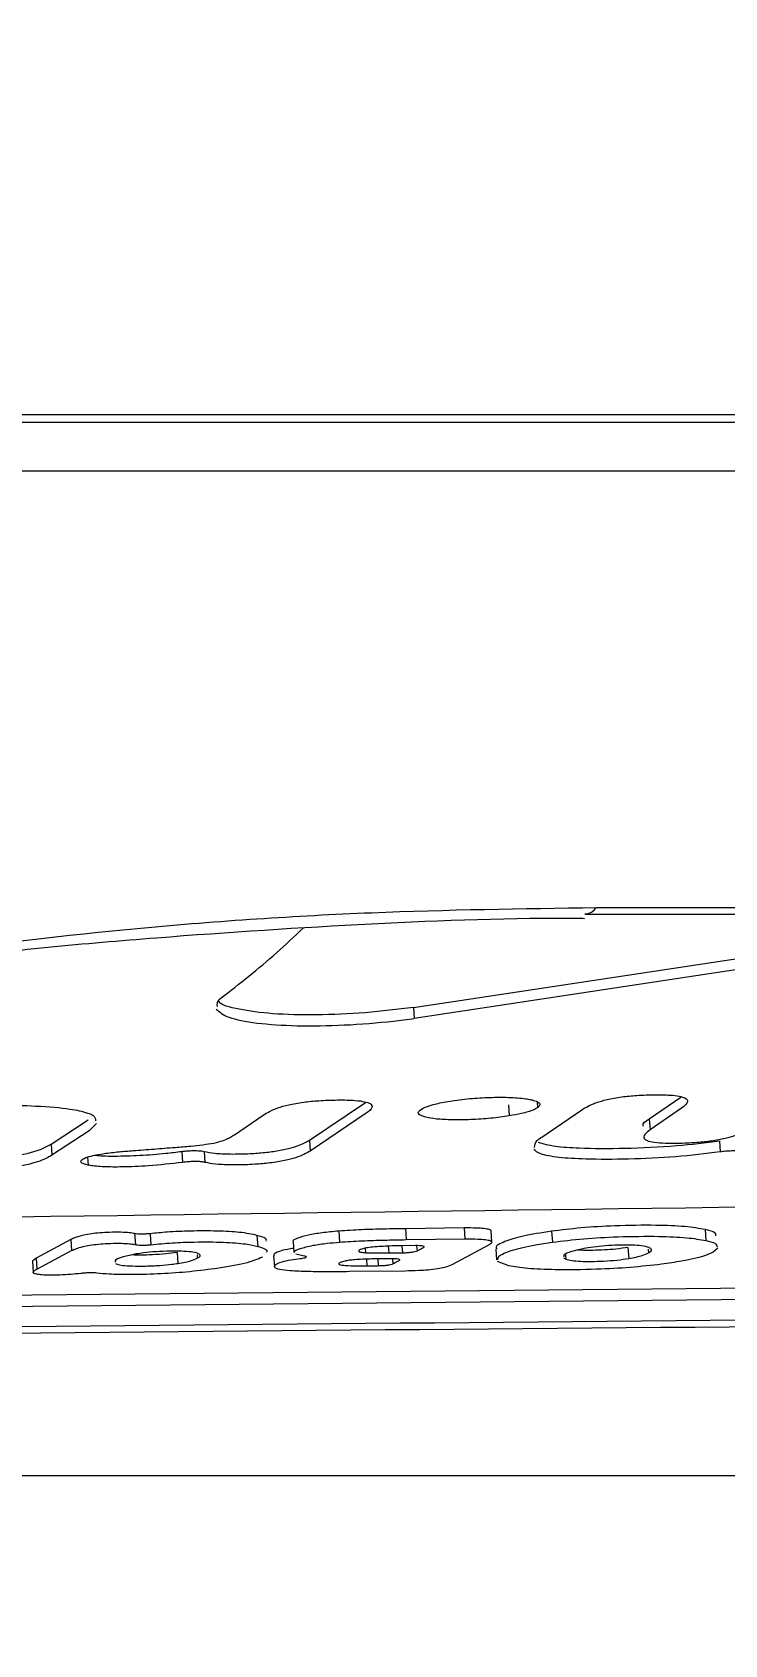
# Model space of a CAD drawing. Header units: millimetres. Extents: x -7735 to 7893, y -6545 to 6034.
# Drawn here: x 4696.47 to 4708.72, y -118.87 to -90.34 of the extents above; entities that cross this region are included whole.
import ezdxf

# ---------------------------------------------------------------- set-up
doc = ezdxf.new("R2010")
doc.units = ezdxf.units.MM
for name, color, linetype in [('DIKOM_ОБЪЕКТ', 7, 'Continuous'), ('DIKOM_РАЗМЕР_ЗОНА', 7, 'Continuous'), ('DIKOM_РАЗМЕР_ОБЪЕКТА', 7, 'Continuous')]:
    doc.layers.add(name, color=color, linetype=linetype)
doc.styles.add('style1', font='arial.ttf', dxfattribs={"width": 0.8})
doc.dimstyles.new('1-50', dxfattribs={"dimtxt": 300, "dimasz": 200, "dimexe": 100, "dimexo": 0, "dimgap": 100, "dimtad": 1, "dimtxsty": 'style1', "dimcen": 200, "dimclrd": 7, "dimclre": 7, "dimclrt": 7, "dimadec": 1, "dimazin": 2, "dimtfac": 1, "dimtmove": 0, "dimatfit": 2, "dimfxl": 0, "dimlwd": 25, "dimlwe": 18, "dimarcsym": 0})

# ---------------------------------------------------------------- blocks, each defined once
blk = doc.blocks.new('*D0')
at = {"layer": 'Defpoints', "color": 0, "transparency": 16777216}
for p in [(5893.216, 882.098), (-4595.736, 266.125), (5893.216, -5840.173)]:
    blk.add_point(p, dxfattribs=at)
at = {"layer": 'DIKOM_РАЗМЕР_ОБЪЕКТА', "color": 7, "lineweight": 18, "transparency": 16777216}
for p, q in [((5893.216, 882.098), (5893.216, -5940.173)), ((-4595.736, 266.125), (-4595.736, -5940.173))]:
    blk.add_line(p, q, dxfattribs=at)
at = {"layer": 'DIKOM_РАЗМЕР_ОБЪЕКТА', "color": 7, "lineweight": 25, "transparency": 16777216}
blk.add_line((-4395.736, -5840.173), (5693.216, -5840.173), dxfattribs=at)
at = {"layer": 'DIKOM_РАЗМЕР_ОБЪЕКТА', "color": 7, "transparency": 16777216}
for points in [[(-4395.736, -5806.84), (-4395.736, -5873.507), (-4595.736, -5840.173)], [(5693.216, -5806.84), (5693.216, -5873.507), (5893.216, -5840.173)]]:
    blk.add_solid(points, dxfattribs=at)
at = {"layer": 'DIKOM_РАЗМЕР_ОБЪЕКТА', "color": 7, "transparency": 16777216, "insert": (648.74, -5587.002), "char_height": 300, "attachment_point": 5, "style": 'style1'}
blk.add_mtext('10450', dxfattribs=at)
blk = doc.blocks.new('*D3')
at = {"layer": 'Defpoints', "color": 0, "transparency": 16777216}
for p in [(-6112.558, 266.125), (7893.216, 266.125), (7893.216, -6445.106)]:
    blk.add_point(p, dxfattribs=at)
at = {"layer": 'DIKOM_РАЗМЕР_ЗОНА', "color": 7, "lineweight": 18, "transparency": 16777216}
for p, q in [((-6112.558, 266.125), (-6112.558, -6545.106)), ((7893.216, 266.125), (7893.216, -6545.106))]:
    blk.add_line(p, q, dxfattribs=at)
at = {"layer": 'DIKOM_РАЗМЕР_ЗОНА', "color": 7, "lineweight": 25, "transparency": 16777216}
blk.add_line((-5912.558, -6445.106), (7693.216, -6445.106), dxfattribs=at)
at = {"layer": 'DIKOM_РАЗМЕР_ЗОНА', "color": 7, "transparency": 16777216}
for points in [[(-5912.558, -6411.773), (-5912.558, -6478.44), (-6112.558, -6445.106)], [(7693.216, -6411.773), (7693.216, -6478.44), (7893.216, -6445.106)]]:
    blk.add_solid(points, dxfattribs=at)
at = {"layer": 'DIKOM_РАЗМЕР_ЗОНА', "color": 7, "transparency": 16777216, "insert": (890.329, -6191.832), "char_height": 300, "attachment_point": 5, "style": 'style1'}
blk.add_mtext('13950', dxfattribs=at)

msp = doc.modelspace()

# ---------------------------------------------------------------- linework, layer by layer
at = {"layer": 'DIKOM_ОБЪЕКТ', "color": 7, "linetype": 'Continuous', "lineweight": 15}
for p, q in [((4659.227, -97.238), (4936.9, -97.238)), ((4659.485, -97.103), (4936.9, -97.103)), ((4936.899, -98.106), (4658.591, -98.106)), ((4706.448, -105.826), (4723.979, -105.826)), ((4703.212, -107.593), (4713.067, -106.109)), ((4706.253, -105.941), (4723.797, -105.941)), ((4713.081, -106.303), (4703.226, -107.787)), ((4703.212, -107.593), (4703.226, -107.787)), ((4707.386, -109.566), (4707.943, -109.184)), ((4700.043, -109.845), (4700.555, -109.497)), ((4701.371, -109.94), (4702.363, -109.273)), ((4702.377, -109.467), (4701.385, -110.134)), ((4704.891, -109.319), (4704.905, -109.512)), ((4705.401, -109.26), (4705.409, -109.367)), ((4705.481, -109.888), (4706.189, -109.405)), ((4707.957, -109.378), (4707.399, -109.76)), ((4696.802, -110.015), (4697.457, -109.581)), ((4697.472, -109.775), (4696.815, -110.209)), ((4697.602, -109.647), (4697.472, -109.775)), ((4707.386, -109.566), (4707.399, -109.76)), ((4696.802, -110.015), (4696.815, -110.209)), ((4701.371, -109.94), (4701.385, -110.134)), ((4708.625, -109.955), (4708.639, -110.149)), ((4697.445, -110.242), (4697.455, -110.383)), ((4699.111, -110.141), (4699.125, -110.335)), ((4699.509, -110.14), (4699.522, -110.334)), ((4704.108, -111.495), (4703.069, -111.508)), ((4703.069, -111.508), (4703.083, -111.702)), ((4704.108, -111.495), (4704.122, -111.69)), ((4708.374, -111.523), (4708.388, -111.717)), ((4697.149, -111.701), (4696.533, -112.028)), ((4697.149, -111.701), (4697.163, -111.895)), ((4698.277, -111.595), (4698.291, -111.79)), ((4698.553, -111.596), (4698.567, -111.791)), ((4700.443, -111.626), (4700.457, -111.821)), ((4701.081, -111.736), (4701.095, -111.93)), ((4701.889, -111.551), (4701.902, -111.746)), ((4702.766, -111.817), (4702.775, -111.937)), ((4703.249, -111.807), (4703.008, -111.81)), ((4703.008, -111.81), (4703.017, -111.934)), ((4703.083, -111.702), (4704.122, -111.69)), ((4703.268, -111.807), (4703.275, -111.901)), ((4704.552, -111.792), (4703.89, -112.148)), ((4704.6, -111.745), (4704.586, -111.55)), ((4705.656, -111.553), (4705.67, -111.747)), ((4696.469, -112.085), (4696.483, -112.28)), ((4696.533, -112.028), (4696.472, -112.085)), ((4696.533, -112.028), (4696.547, -112.222)), ((4696.547, -112.222), (4697.163, -111.895)), ((4699.028, -111.927), (4699.042, -112.122)), ((4699.383, -111.971), (4699.387, -112.031)), ((4700.736, -111.985), (4700.75, -112.18)), ((4701.278, -111.992), (4701.132, -111.96)), ((4702.356, -111.854), (4702.362, -111.933)), ((4702.378, -112.047), (4702.386, -112.165)), ((4702.82, -112.039), (4702.579, -112.042)), ((4702.579, -112.042), (4702.588, -112.162)), ((4702.775, -111.937), (4703.017, -111.934)), ((4702.839, -112.039), (4702.846, -112.131)), ((4702.966, -112.056), (4702.967, -112.067)), ((4703.395, -111.825), (4703.396, -111.836)), ((4704.669, -111.865), (4704.684, -112.06)), ((4704.897, -112.166), (4704.698, -112.089)), ((4705.869, -112.026), (4705.907, -112.047)), ((4705.902, -111.972), (4705.907, -112.047)), ((4707.008, -111.84), (4707.022, -112.035)), ((4707.365, -111.869), (4707.37, -111.937)), ((4708.6, -111.854), (4708.516, -111.923)), ((4697.938, -112.122), (4697.967, -112.135)), ((4703.064, -112.257), (4702.074, -112.268)), ((4702.386, -112.165), (4702.588, -112.162)), ((4660.843, -115.875), (4898.889, -115.875))]:
    msp.add_line(p, q, dxfattribs=at)
at = {"layer": 'DIKOM_ОБЪЕКТ', "color": 7, "linetype": 'Continuous', "lineweight": 15, "flags": 128}
msp.add_lwpolyline([(4694.9, -110.159), (4694.9, -110.159), (4694.941, -110.205), (4695.079, -110.241), (4695.282, -110.257), (4695.596, -110.258), (4695.95, -110.239), (4696.183, -110.212), (4696.377, -110.176), (4696.613, -110.108), (4696.802, -110.015), (4696.802, -110.015)], dxfattribs=at)
at = {"layer": 'DIKOM_ОБЪЕКТ', "color": 7, "linetype": 'Continuous', "lineweight": 15}
msp.add_arc((4706.238, -105.69), 0.25, 271.8126, 327.1392, dxfattribs=at)
for points, knots in [([(4659.485, 629.354), (4661.513, 627.016), (4667.017, 620.672), (4675.714, 609.372), (4685.449, 595.203), (4694.771, 579.964), (4703.645, 563.748), (4712.027, 546.623), (4719.886, 528.637), (4727.198, 509.801), (4733.963, 490.165), (4740.163, 469.796), (4745.772, 448.79), (4750.761, 427.245), (4755.111, 405.221), (4758.8, 382.748), (4761.836, 359.872), (4764.214, 336.666), (4765.926, 313.24), (4766.961, 289.702), (4767.311, 266.125), (4766.961, 242.548), (4765.926, 219.01), (4764.214, 195.584), (4761.836, 172.378), (4758.8, 149.501), (4755.111, 127.028), (4750.761, 105.005), (4745.772, 83.46), (4740.163, 62.454), (4733.962, 42.085), (4727.198, 22.448), (4720.225, 4.494), (4713.136, -11.884), (4706.016, -26.803), (4698.516, -41.064), (4690.67, -54.605), (4682.551, -67.311), (4674.179, -79.147), (4666.49, -89.03), (4661.513, -94.766), (4659.485, -97.103)], [0, 0, 0, 0, 0.015653, 0.042491, 0.069412, 0.096377, 0.123342, 0.150264, 0.177101, 0.203938, 0.23086, 0.257824, 0.284789, 0.311711, 0.338548, 0.365385, 0.392306, 0.419271, 0.446235, 0.473156, 0.499993, 0.52683, 0.553752, 0.580716, 0.607681, 0.634603, 0.66144, 0.688277, 0.715198, 0.742163, 0.769127, 0.796049, 0.822886, 0.845964, 0.869165, 0.892393, 0.915621, 0.938822, 0.961584, 0.984347, 1, 1, 1, 1]), ([(4597.642, -143.228), (4598.201, -142.99), (4600.698, -141.925), (4605.095, -139.724), (4610.827, -136.619), (4616.511, -133.188), (4622.145, -129.462), (4627.723, -125.436), (4633.242, -121.116), (4638.698, -116.503), (4644.086, -111.602), (4649.402, -106.417), (4654.642, -100.951), (4659.803, -95.208), (4664.879, -89.194), (4669.868, -82.911), (4674.766, -76.367), (4679.569, -69.565), (4684.273, -62.51), (4688.874, -55.208), (4693.371, -47.665), (4697.758, -39.885), (4702.033, -31.876), (4706.193, -23.643), (4710.235, -15.192), (4714.155, -6.529), (4717.951, 2.338), (4721.619, 11.403), (4725.158, 20.66), (4728.564, 30.101), (4731.835, 39.719), (4734.969, 49.507), (4737.963, 59.458), (4740.815, 69.564), (4743.523, 79.818), (4746.084, 90.212), (4748.498, 100.738), (4750.762, 111.388), (4752.874, 122.154), (4754.833, 133.029), (4756.638, 144.003), (4758.287, 155.069), (4759.779, 166.218), (4761.112, 177.443), (4762.286, 188.734), (4763.3, 200.083), (4764.154, 211.482), (4764.845, 222.922), (4765.375, 234.394), (4765.741, 245.89), (4765.93, 256.137), (4765.956, 262.55), (4765.966, 265.124)], [0, 0, 0, 0, 0.005877, 0.026267, 0.046664, 0.067067, 0.087475, 0.107888, 0.128305, 0.148726, 0.16915, 0.189577, 0.210006, 0.230437, 0.25087, 0.271303, 0.291737, 0.312171, 0.332606, 0.35304, 0.373475, 0.393909, 0.414343, 0.434776, 0.455209, 0.475641, 0.496073, 0.516504, 0.536935, 0.557365, 0.577794, 0.598223, 0.618652, 0.63908, 0.659507, 0.679934, 0.700361, 0.720787, 0.741213, 0.761639, 0.782064, 0.802489, 0.822914, 0.843338, 0.863763, 0.884187, 0.904611, 0.925035, 0.945458, 0.965882, 0.986306, 1, 1, 1, 1]), ([(4690.254, -107.222), (4692.982, -106.83), (4697.113, -106.237), (4702.492, -105.882), (4705.129, -105.845), (4706.448, -105.826)], [0, 0, 0, 0, 0.492759, 0.746368, 1, 1, 1, 1]), ([(4694.559, -106.786), (4694.638, -106.775), (4696.023, -106.585), (4698.679, -106.343), (4702.477, -106.096), (4705, -106.002), (4706.219, -106.017), (4706.24, -106.018)], [0, 0, 0, 0, 0.019802, 0.344269, 0.669455, 0.994359, 1, 1, 1, 1]), ([(4699.8, -107.434), (4700.131, -107.175), (4700.62, -106.793), (4701.105, -106.339), (4701.262, -106.192)], [0, 0, 0, 0, 0.676035, 1, 1, 1, 1]), ([(4699.8, -107.434), (4699.793, -107.438), (4699.731, -107.489), (4699.733, -107.536), (4699.736, -107.579)], [0, 0, 0, 0, 0.0967689, 1, 1, 1, 1]), ([(4703.212, -107.593), (4702.93, -107.628), (4702.365, -107.698), (4701.484, -107.734), (4700.692, -107.715), (4700.108, -107.633), (4699.792, -107.549), (4699.771, -107.489), (4699.769, -107.484)], [0, 0, 0, 0, 0.196146, 0.392412, 0.58863, 0.785144, 0.982006, 1, 1, 1, 1]), ([(4699.721, -107.622), (4699.778, -107.674), (4699.893, -107.777), (4700.415, -107.878), (4701.13, -107.927), (4701.981, -107.914), (4702.706, -107.857), (4703.104, -107.803), (4703.226, -107.787)], [0, 0, 0, 0, 0.184003, 0.368089, 0.552033, 0.735567, 0.918835, 1, 1, 1, 1]), ([(4700.555, -109.497), (4700.625, -109.455), (4700.727, -109.393), (4700.994, -109.315), (4701.248, -109.268), (4701.558, -109.239), (4701.878, -109.228), (4702.168, -109.233), (4702.36, -109.26), (4702.473, -109.302), (4702.494, -109.373), (4702.42, -109.433), (4702.377, -109.467)], [0, 0, 0, 0, 0.183354, 0.266197, 0.3498747, 0.4219352, 0.5114983, 0.6059653, 0.6729815, 0.7398711, 0.8499547, 1, 1, 1, 1]), ([(4703.431, -109.537), (4703.383, -109.521), (4703.285, -109.49), (4703.296, -109.426), (4703.397, -109.361), (4703.604, -109.297), (4703.898, -109.242), (4704.244, -109.2), (4704.609, -109.182), (4704.954, -109.182), (4705.187, -109.203), (4705.283, -109.224), (4705.31, -109.23)], [0, 0, 0, 0, 0.1050358, 0.210141, 0.3177198, 0.419339, 0.5207939, 0.6312779, 0.7337242, 0.8390185, 0.9534003, 1, 1, 1, 1]), ([(4705.31, -109.23), (4705.344, -109.24), (4705.427, -109.264), (4705.469, -109.312), (4705.427, -109.35), (4705.409, -109.367)], [0, 0, 0, 0, 0.267842, 0.669363, 1, 1, 1, 1]), ([(4706.189, -109.405), (4706.26, -109.362), (4706.362, -109.3), (4706.629, -109.221), (4706.879, -109.175), (4707.185, -109.145), (4707.481, -109.136), (4707.743, -109.141), (4707.925, -109.162), (4708.044, -109.201), (4708.085, -109.274), (4708.007, -109.337), (4707.957, -109.378)], [0, 0, 0, 0, 0.1878626, 0.2706492, 0.3542426, 0.4267589, 0.5153909, 0.5927916, 0.6570624, 0.7211543, 0.8227048, 1, 1, 1, 1]), ([(4693.281, -109.495), (4693.549, -109.459), (4694.148, -109.379), (4695.301, -109.324), (4696.369, -109.317), (4697.042, -109.371), (4697.245, -109.41), (4697.298, -109.42)], [0, 0, 0, 0, 0.190498, 0.425563, 0.754757, 0.935875, 1, 1, 1, 1]), ([(4697.298, -109.42), (4697.398, -109.447), (4697.586, -109.498), (4697.584, -109.567), (4697.583, -109.599)], [0, 0, 0, 0, 0.536104, 1, 1, 1, 1]), ([(4704.905, -109.512), (4704.799, -109.528), (4704.586, -109.559), (4704.229, -109.581), (4703.898, -109.585), (4703.611, -109.572), (4703.49, -109.548), (4703.431, -109.537)], [0, 0, 0, 0, 0.206875, 0.414173, 0.613499, 0.813936, 1, 1, 1, 1]), ([(4705.409, -109.367), (4705.385, -109.381), (4705.324, -109.416), (4705.154, -109.468), (4704.981, -109.499), (4704.905, -109.512)], [0, 0, 0, 0, 0.266131, 0.6788549, 1, 1, 1, 1]), ([(4707.399, -109.76), (4707.329, -109.815), (4707.237, -109.886), (4707.355, -109.959), (4707.506, -109.986), (4707.75, -109.998), (4708.03, -109.993), (4708.331, -109.973), (4708.6, -109.937), (4708.866, -109.877), (4709.039, -109.807), (4709.12, -109.757), (4709.149, -109.739)], [0, 0, 0, 0, 0.244069, 0.3167376, 0.3901082, 0.4525755, 0.5449172, 0.6173347, 0.6902878, 0.7742846, 0.9166468, 1, 1, 1, 1]), ([(4707.283, -109.696), (4707.28, -109.691), (4707.252, -109.651), (4707.323, -109.606), (4707.386, -109.566)], [0, 0, 0, 0, 0.121983, 1, 1, 1, 1]), ([(4698.004, -110.146), (4698.086, -110.14), (4698.292, -110.124), (4698.622, -110.098), (4698.87, -110.079), (4698.994, -110.07)], [0, 0, 0, 0, 0.250052, 0.624796, 1, 1, 1, 1]), ([(4698.994, -110.07), (4699.087, -110.062), (4699.253, -110.048), (4699.485, -110.023), (4699.659, -109.998), (4699.738, -109.979), (4699.766, -109.973)], [0, 0, 0, 0, 0.3308658, 0.5926636, 0.8556791, 1, 1, 1, 1]), ([(4699.509, -110.14), (4699.565, -110.152), (4699.679, -110.176), (4699.973, -110.19), (4700.289, -110.183), (4700.588, -110.162), (4700.849, -110.126), (4701.112, -110.066), (4701.272, -110.001), (4701.347, -109.955), (4701.371, -109.94)], [0, 0, 0, 0, 0.124175, 0.249162, 0.382869, 0.481571, 0.580505, 0.700216, 0.907103, 1, 1, 1, 1]), ([(4699.766, -109.973), (4699.81, -109.958), (4699.896, -109.93), (4699.977, -109.887), (4700.021, -109.859), (4700.043, -109.845)], [0, 0, 0, 0, 0.344835, 0.67128, 1, 1, 1, 1]), ([(4708.639, -110.149), (4708.381, -110.181), (4707.862, -110.244), (4707.019, -110.283), (4706.308, -110.284), (4705.761, -110.253), (4705.436, -110.191), (4705.371, -110.134), (4705.34, -110.107)], [0, 0, 0, 0, 0.195961, 0.395245, 0.588053, 0.729395, 0.871555, 1, 1, 1, 1]), ([(4705.355, -110.069), (4705.357, -110.029), (4705.36, -109.97), (4705.452, -109.908), (4705.481, -109.888)], [0, 0, 0, 0, 0.685344, 1, 1, 1, 1]), ([(4705.419, -109.978), (4705.508, -110.004), (4705.675, -110.052), (4706.224, -110.089), (4706.954, -110.091), (4707.84, -110.052), (4708.376, -109.986), (4708.625, -109.955)], [0, 0, 0, 0, 0.167029, 0.312161, 0.542733, 0.788066, 1, 1, 1, 1]), ([(4696.815, -110.209), (4696.745, -110.248), (4696.644, -110.305), (4696.378, -110.377), (4696.126, -110.419), (4695.819, -110.446), (4695.5, -110.456), (4695.214, -110.451), (4695.023, -110.428), (4694.972, -110.406), (4694.947, -110.395)], [0, 0, 0, 0, 0.248757, 0.360603, 0.473675, 0.571165, 0.692563, 0.820527, 0.910413, 1, 1, 1, 1]), ([(4697.455, -110.383), (4697.412, -110.372), (4697.324, -110.349), (4697.321, -110.301), (4697.388, -110.254), (4697.537, -110.212), (4697.746, -110.175), (4697.912, -110.156), (4698.004, -110.146)], [0, 0, 0, 0, 0.178566, 0.357397, 0.53724, 0.680954, 0.824289, 1, 1, 1, 1]), ([(4699.125, -110.335), (4698.927, -110.358), (4698.579, -110.398), (4698.091, -110.418), (4697.729, -110.417), (4697.541, -110.399), (4697.468, -110.385), (4697.455, -110.383)], [0, 0, 0, 0, 0.336585, 0.590316, 0.776079, 0.963239, 1, 1, 1, 1]), ([(4697.582, -110.206), (4697.603, -110.209), (4697.691, -110.221), (4697.964, -110.225), (4698.37, -110.214), (4698.781, -110.181), (4699.018, -110.152), (4699.111, -110.141)], [0, 0, 0, 0, 0.062359, 0.255871, 0.533711, 0.815562, 1, 1, 1, 1]), ([(4699.111, -110.141), (4699.134, -110.138), (4699.19, -110.132), (4699.285, -110.126), (4699.382, -110.126), (4699.462, -110.131), (4699.494, -110.137), (4699.509, -110.14)], [0, 0, 0, 0, 0.156453, 0.376674, 0.595459, 0.815388, 1, 1, 1, 1]), ([(4699.522, -110.334), (4699.504, -110.331), (4699.468, -110.324), (4699.381, -110.319), (4699.281, -110.321), (4699.192, -110.327), (4699.143, -110.333), (4699.125, -110.335)], [0, 0, 0, 0, 0.2198776, 0.4410869, 0.6612666, 0.8809815, 1, 1, 1, 1]), ([(4701.385, -110.134), (4701.314, -110.174), (4701.212, -110.232), (4700.944, -110.304), (4700.69, -110.347), (4700.379, -110.373), (4700.058, -110.383), (4699.761, -110.375), (4699.6, -110.353), (4699.538, -110.338), (4699.522, -110.334)], [0, 0, 0, 0, 0.257433, 0.373145, 0.490216, 0.59129, 0.719096, 0.850154, 0.961729, 1, 1, 1, 1]), ([(4709.042, -110.145), (4709.022, -110.142), (4708.982, -110.135), (4708.892, -110.132), (4708.79, -110.134), (4708.703, -110.141), (4708.655, -110.147), (4708.639, -110.149)], [0, 0, 0, 0, 0.221063, 0.4426267, 0.6639308, 0.8848343, 1, 1, 1, 1]), ([(4687.333, -111.422), (4699.944, -111.242), (4725.166, -110.882), (4763.036, -110.734), (4800.931, -110.893), (4826.212, -111.26), (4838.853, -111.443)], [0, 0, 0, 0, 0.249963, 0.499928, 0.749964, 1, 1, 1, 1]), ([(4703.069, -111.508), (4702.942, -111.51), (4702.687, -111.514), (4702.291, -111.525), (4702.024, -111.542), (4701.889, -111.551)], [0, 0, 0, 0, 0.329597, 0.659939, 1, 1, 1, 1]), ([(4704.584, -111.551), (4704.584, -111.55), (4704.594, -111.54), (4704.561, -111.523), (4704.473, -111.505), (4704.314, -111.495), (4704.184, -111.495), (4704.108, -111.495)], [0, 0, 0, 0, 0.018177, 0.2554615, 0.4948962, 0.7028492, 1, 1, 1, 1]), ([(4708.374, -111.523), (4708.265, -111.504), (4708.046, -111.466), (4707.474, -111.443), (4706.832, -111.451), (4706.175, -111.489), (4705.827, -111.532), (4705.656, -111.553)], [0, 0, 0, 0, 0.194994, 0.390522, 0.628966, 0.818551, 1, 1, 1, 1]), ([(4708.565, -111.636), (4708.565, -111.614), (4708.566, -111.571), (4708.436, -111.538), (4708.374, -111.523)], [0, 0, 0, 0, 0.5210389, 1, 1, 1, 1]), ([(4698.277, -111.595), (4698.249, -111.59), (4698.191, -111.578), (4698.031, -111.57), (4697.849, -111.572), (4697.665, -111.581), (4697.502, -111.598), (4697.342, -111.628), (4697.225, -111.663), (4697.172, -111.689), (4697.149, -111.701)], [0, 0, 0, 0, 0.110383, 0.221323, 0.35196, 0.452282, 0.553285, 0.665784, 0.85327, 1, 1, 1, 1]), ([(4697.163, -111.895), (4697.215, -111.871), (4697.285, -111.838), (4697.478, -111.799), (4697.631, -111.78), (4697.815, -111.768), (4697.995, -111.764), (4698.16, -111.769), (4698.248, -111.78), (4698.282, -111.788), (4698.291, -111.79)], [0, 0, 0, 0, 0.306371, 0.413458, 0.521803, 0.616353, 0.747297, 0.854772, 0.96225, 1, 1, 1, 1]), ([(4698.553, -111.596), (4698.532, -111.598), (4698.488, -111.602), (4698.417, -111.605), (4698.352, -111.605), (4698.304, -111.601), (4698.285, -111.597), (4698.277, -111.595)], [0, 0, 0, 0, 0.2058899, 0.4190075, 0.6335561, 0.8470978, 1, 1, 1, 1]), ([(4698.291, -111.79), (4698.303, -111.792), (4698.326, -111.797), (4698.384, -111.8), (4698.452, -111.799), (4698.516, -111.796), (4698.552, -111.792), (4698.567, -111.791)], [0, 0, 0, 0, 0.214895, 0.429783, 0.645558, 0.858141, 1, 1, 1, 1]), ([(4700.443, -111.626), (4700.351, -111.606), (4700.182, -111.57), (4699.746, -111.546), (4699.299, -111.547), (4698.882, -111.564), (4698.652, -111.586), (4698.553, -111.596)], [0, 0, 0, 0, 0.257224, 0.473307, 0.688845, 0.865407, 1, 1, 1, 1]), ([(4698.567, -111.791), (4698.692, -111.779), (4698.941, -111.755), (4699.393, -111.74), (4699.86, -111.742), (4700.247, -111.772), (4700.392, -111.806), (4700.457, -111.821)], [0, 0, 0, 0, 0.16782, 0.334678, 0.57486, 0.810811, 1, 1, 1, 1]), ([(4700.602, -111.727), (4700.604, -111.725), (4700.643, -111.687), (4700.54, -111.656), (4700.443, -111.626)], [0, 0, 0, 0, 0.0511043, 1, 1, 1, 1]), ([(4700.457, -111.821), (4700.546, -111.848), (4700.647, -111.879), (4700.613, -111.918), (4700.61, -111.922)], [0, 0, 0, 0, 0.889784, 1, 1, 1, 1]), ([(4701.889, -111.551), (4701.787, -111.56), (4701.583, -111.579), (4701.321, -111.624), (4701.16, -111.677), (4701.059, -111.718), (4701.083, -111.735), (4701.084, -111.735)], [0, 0, 0, 0, 0.220523, 0.441661, 0.709665, 0.989833, 1, 1, 1, 1]), ([(4701.108, -111.929), (4701.104, -111.926), (4701.083, -111.905), (4701.202, -111.859), (4701.392, -111.806), (4701.66, -111.767), (4701.829, -111.752), (4701.902, -111.746)], [0, 0, 0, 0, 0.062183, 0.337828, 0.632625, 0.841604, 1, 1, 1, 1]), ([(4701.902, -111.746), (4702.035, -111.737), (4702.299, -111.72), (4702.696, -111.708), (4702.953, -111.704), (4703.083, -111.702)], [0, 0, 0, 0, 0.3329042, 0.6643136, 1, 1, 1, 1]), ([(4703.008, -111.81), (4702.897, -111.812), (4702.739, -111.815), (4702.528, -111.829), (4702.398, -111.843), (4702.302, -111.863), (4702.251, -111.885), (4702.234, -111.905), (4702.264, -111.921), (4702.314, -111.929), (4702.352, -111.932), (4702.362, -111.933)], [0, 0, 0, 0, 0.252054, 0.359593, 0.468479, 0.563442, 0.677398, 0.799626, 0.885402, 0.971482, 1, 1, 1, 1]), ([(4703.396, -111.836), (4703.396, -111.835), (4703.403, -111.832), (4703.407, -111.825), (4703.387, -111.816), (4703.346, -111.81), (4703.296, -111.807), (4703.262, -111.807), (4703.249, -111.807)], [0, 0, 0, 0, 0.0178892, 0.2345061, 0.4516913, 0.6678047, 0.8823026, 1, 1, 1, 1]), ([(4704.122, -111.69), (4704.202, -111.689), (4704.338, -111.689), (4704.493, -111.7), (4704.583, -111.719), (4704.614, -111.751), (4704.576, -111.776), (4704.552, -111.792)], [0, 0, 0, 0, 0.222253, 0.37705, 0.532674, 0.719818, 1, 1, 1, 1]), ([(4705.656, -111.553), (4705.475, -111.581), (4705.114, -111.638), (4704.808, -111.74), (4704.646, -111.818), (4704.684, -111.856), (4704.69, -111.863)], [0, 0, 0, 0, 0.300203, 0.599938, 0.927835, 1, 1, 1, 1]), ([(4704.708, -112.058), (4704.707, -112.038), (4704.704, -111.984), (4704.929, -111.891), (4705.281, -111.805), (4705.568, -111.762), (4705.67, -111.747)], [0, 0, 0, 0, 0.20355, 0.534715, 0.834219, 1, 1, 1, 1]), ([(4705.67, -111.747), (4705.85, -111.725), (4706.212, -111.681), (4706.883, -111.645), (4707.519, -111.638), (4708.073, -111.662), (4708.284, -111.699), (4708.388, -111.717)], [0, 0, 0, 0, 0.191268, 0.382727, 0.621658, 0.812151, 1, 1, 1, 1]), ([(4707.381, -111.841), (4707.343, -111.829), (4707.279, -111.81), (4707.09, -111.797), (4706.888, -111.796), (4706.664, -111.804), (4706.438, -111.825), (4706.32, -111.844), (4706.26, -111.853)], [0, 0, 0, 0, 0.219795, 0.366052, 0.512349, 0.678014, 0.835678, 1, 1, 1, 1]), ([(4708.388, -111.717), (4708.449, -111.733), (4708.577, -111.765), (4708.582, -111.808), (4708.584, -111.83)], [0, 0, 0, 0, 0.473358, 1, 1, 1, 1]), ([(4698.306, -111.955), (4698.224, -111.972), (4698.035, -112.011), (4697.921, -112.063), (4697.932, -112.091), (4697.935, -112.098)], [0, 0, 0, 0, 0.364804, 0.835727, 1, 1, 1, 1]), ([(4699.028, -111.927), (4698.964, -111.936), (4698.834, -111.955), (4698.605, -111.97), (4698.396, -111.977), (4698.283, -111.974), (4698.231, -111.972)], [0, 0, 0, 0, 0.273425, 0.548917, 0.78887, 1, 1, 1, 1]), ([(4699.388, -111.941), (4699.356, -111.933), (4699.293, -111.917), (4699.114, -111.905), (4698.896, -111.904), (4698.662, -111.913), (4698.452, -111.933), (4698.348, -111.949), (4698.306, -111.955)], [0, 0, 0, 0, 0.178472, 0.358318, 0.514753, 0.7037, 0.878625, 1, 1, 1, 1]), ([(4699.042, -112.122), (4699.087, -112.114), (4699.174, -112.099), (4699.3, -112.068), (4699.353, -112.045), (4699.387, -112.031)], [0, 0, 0, 0, 0.276113, 0.532144, 1, 1, 1, 1]), ([(4699.387, -112.031), (4699.402, -112.022), (4699.431, -112.004), (4699.447, -111.973), (4699.41, -111.953), (4699.388, -111.941)], [0, 0, 0, 0, 0.278961, 0.558222, 1, 1, 1, 1]), ([(4700.54, -112.01), (4700.452, -112.049), (4700.281, -112.123), (4699.886, -112.186), (4699.695, -112.217)], [0, 0, 0, 0, 0.515557, 1, 1, 1, 1]), ([(4701.09, -111.857), (4701.053, -111.862), (4700.943, -111.878), (4700.809, -111.916), (4700.731, -111.955), (4700.746, -111.978), (4700.749, -111.984)], [0, 0, 0, 0, 0.140169, 0.415181, 0.850409, 1, 1, 1, 1]), ([(4701.028, -112.253), (4700.961, -112.246), (4700.827, -112.232), (4700.734, -112.193), (4700.76, -112.145), (4700.855, -112.098), (4701.023, -112.06), (4701.151, -112.044), (4701.205, -112.037)], [0, 0, 0, 0, 0.1674919, 0.335442, 0.555971, 0.753075, 0.8945013, 1, 1, 1, 1]), ([(4701.205, -112.037), (4701.221, -112.035), (4701.256, -112.03), (4701.296, -112.021), (4701.32, -112.01), (4701.318, -112.001), (4701.299, -111.995), (4701.282, -111.992), (4701.278, -111.992)], [0, 0, 0, 0, 0.152937, 0.349802, 0.548094, 0.74697, 0.946005, 1, 1, 1, 1]), ([(4702.17, -112.057), (4702.136, -112.06), (4702.069, -112.067), (4701.998, -112.08), (4701.93, -112.098), (4701.887, -112.118), (4701.89, -112.139), (4701.938, -112.152), (4702.041, -112.162), (4702.195, -112.166), (4702.324, -112.165), (4702.386, -112.165)], [0, 0, 0, 0, 0.083471, 0.167191, 0.227529, 0.393923, 0.492829, 0.592256, 0.683197, 0.847843, 1, 1, 1, 1]), ([(4702.579, -112.042), (4702.534, -112.043), (4702.445, -112.044), (4702.308, -112.048), (4702.216, -112.054), (4702.17, -112.057)], [0, 0, 0, 0, 0.3350442, 0.6614821, 1, 1, 1, 1]), ([(4702.362, -111.933), (4702.405, -111.935), (4702.49, -111.938), (4702.633, -111.938), (4702.727, -111.937), (4702.775, -111.937)], [0, 0, 0, 0, 0.347871, 0.672475, 1, 1, 1, 1]), ([(4702.967, -112.067), (4702.967, -112.067), (4702.973, -112.063), (4702.978, -112.056), (4702.958, -112.048), (4702.917, -112.042), (4702.867, -112.039), (4702.833, -112.039), (4702.82, -112.039)], [0, 0, 0, 0, 0.018222, 0.234965, 0.452123, 0.668226, 0.882494, 1, 1, 1, 1]), ([(4702.846, -112.131), (4702.876, -112.115), (4702.916, -112.094), (4702.956, -112.072), (4702.967, -112.067)], [0, 0, 0, 0, 0.742653, 1, 1, 1, 1]), ([(4703.017, -111.934), (4703.04, -111.933), (4703.086, -111.932), (4703.156, -111.926), (4703.216, -111.918), (4703.257, -111.909), (4703.27, -111.904), (4703.275, -111.901)], [0, 0, 0, 0, 0.212379, 0.425225, 0.63847, 0.852746, 1, 1, 1, 1]), ([(4703.275, -111.901), (4703.288, -111.894), (4703.328, -111.872), (4703.369, -111.85), (4703.396, -111.836)], [0, 0, 0, 0, 0.3253587, 1, 1, 1, 1]), ([(4706.26, -111.853), (4706.169, -111.873), (4705.988, -111.911), (4705.866, -111.965), (4705.87, -111.994), (4705.872, -112.005)], [0, 0, 0, 0, 0.391198, 0.779807, 1, 1, 1, 1]), ([(4705.907, -112.047), (4705.939, -112.056), (4705.997, -112.072), (4706.163, -112.086), (4706.359, -112.088), (4706.583, -112.082), (4706.824, -112.064), (4706.955, -112.044), (4707.022, -112.035)], [0, 0, 0, 0, 0.185622, 0.335358, 0.484932, 0.646538, 0.820298, 1, 1, 1, 1]), ([(4707.008, -111.84), (4706.94, -111.85), (4706.816, -111.869), (4706.591, -111.886), (4706.377, -111.893), (4706.207, -111.894), (4706.136, -111.888), (4706.12, -111.886)], [0, 0, 0, 0, 0.260993, 0.475553, 0.690432, 0.926205, 1, 1, 1, 1]), ([(4707.022, -112.035), (4707.068, -112.026), (4707.159, -112.009), (4707.284, -111.977), (4707.337, -111.952), (4707.37, -111.937)], [0, 0, 0, 0, 0.278629, 0.553855, 1, 1, 1, 1]), ([(4707.37, -111.937), (4707.385, -111.928), (4707.416, -111.909), (4707.435, -111.876), (4707.402, -111.854), (4707.381, -111.841)], [0, 0, 0, 0, 0.272969, 0.546052, 1, 1, 1, 1]), ([(4708.516, -111.923), (4708.47, -111.944), (4708.351, -111.999), (4708.04, -112.074), (4707.724, -112.119), (4707.602, -112.137)], [0, 0, 0, 0, 0.272805, 0.718119, 1, 1, 1, 1]), ([(4837.926, -112.848), (4811.894, -112.572), (4759.825, -112.019), (4707.835, -112.563), (4681.837, -112.835)], [0, 0, 0, 0, 0.499952, 1, 1, 1, 1]), ([(4697.326, -112.3), (4697.268, -112.306), (4697.152, -112.319), (4696.957, -112.329), (4696.783, -112.331), (4696.636, -112.327), (4696.531, -112.314), (4696.472, -112.289), (4696.487, -112.257), (4696.529, -112.233), (4696.547, -112.222)], [0, 0, 0, 0, 0.119468, 0.23968, 0.350962, 0.452093, 0.553926, 0.668962, 0.861265, 1, 1, 1, 1]), ([(4697.607, -112.294), (4697.592, -112.292), (4697.561, -112.289), (4697.495, -112.288), (4697.424, -112.291), (4697.366, -112.295), (4697.336, -112.299), (4697.326, -112.3)], [0, 0, 0, 0, 0.223346, 0.447442, 0.67018, 0.892534, 1, 1, 1, 1]), ([(4699.695, -112.217), (4699.531, -112.238), (4699.221, -112.277), (4698.678, -112.312), (4698.21, -112.323), (4697.832, -112.317), (4697.677, -112.301), (4697.607, -112.294)], [0, 0, 0, 0, 0.247656, 0.468864, 0.689646, 0.860721, 1, 1, 1, 1]), ([(4697.967, -112.135), (4697.997, -112.143), (4698.057, -112.158), (4698.239, -112.17), (4698.47, -112.17), (4698.717, -112.16), (4698.913, -112.141), (4699.007, -112.127), (4699.042, -112.122)], [0, 0, 0, 0, 0.172262, 0.345604, 0.535202, 0.7287, 0.899807, 1, 1, 1, 1]), ([(4702.074, -112.268), (4701.95, -112.269), (4701.704, -112.271), (4701.339, -112.269), (4701.133, -112.258), (4701.028, -112.253)], [0, 0, 0, 0, 0.33048, 0.659635, 1, 1, 1, 1]), ([(4702.588, -112.162), (4702.611, -112.162), (4702.657, -112.161), (4702.727, -112.155), (4702.787, -112.147), (4702.827, -112.138), (4702.84, -112.133), (4702.846, -112.131)], [0, 0, 0, 0, 0.211031, 0.423935, 0.637293, 0.851552, 1, 1, 1, 1]), ([(4703.89, -112.148), (4703.854, -112.163), (4703.799, -112.188), (4703.643, -112.22), (4703.481, -112.24), (4703.279, -112.253), (4703.144, -112.256), (4703.064, -112.257)], [0, 0, 0, 0, 0.299269, 0.467446, 0.636853, 0.784953, 1, 1, 1, 1]), ([(4707.602, -112.137), (4707.423, -112.157), (4707.064, -112.198), (4706.393, -112.233), (4705.759, -112.239), (4705.206, -112.217), (4704.999, -112.183), (4704.897, -112.166)], [0, 0, 0, 0, 0.191366, 0.382949, 0.626331, 0.81539, 1, 1, 1, 1]), ([(4681.851, -113.03), (4707.844, -112.758), (4759.834, -112.213), (4811.903, -112.767), (4837.94, -113.043)], [0, 0, 0, 0, 0.4999535, 1, 1, 1, 1]), ([(4681.046, -113.385), (4707.041, -113.131), (4759.034, -112.621), (4811.1, -113.139), (4837.136, -113.398)], [0, 0, 0, 0, 0.499959, 1, 1, 1, 1]), ([(4680.778, -113.498), (4706.773, -113.25), (4758.767, -112.752), (4810.832, -113.258), (4836.867, -113.511)], [0, 0, 0, 0, 0.4999597, 1, 1, 1, 1])]:
    msp.add_open_spline(points, degree=3, knots=knots, dxfattribs=at)

# ---------------------------------------------------------------- dimensions: what is measured, and where the dimension line sits
at = {"layer": 'DIKOM_РАЗМЕР_ЗОНА'}
dim = msp.add_linear_dim(base=(7893.216, -6445.106), p1=(-6112.558, 266.125), p2=(7893.216, 266.125), text='13950', dimstyle='1-50', dxfattribs=at)
dim.commit()
dim.dimension.update_dxf_attribs({"geometry": '*D3', "text_midpoint": (890.329, -6445.106), "dimtype": 160})
at = {"layer": 'DIKOM_РАЗМЕР_ОБЪЕКТА'}
dim = msp.add_linear_dim(base=(5893.216, -5840.173), p1=(-4595.736, 266.125), p2=(5893.216, 882.098), text='10450', dimstyle='1-50', dxfattribs=at)
dim.commit()
dim.dimension.update_dxf_attribs({"geometry": '*D0', "text_midpoint": (648.74, -5840.173), "dimtype": 160})

doc.saveas('drawing.dxf')
